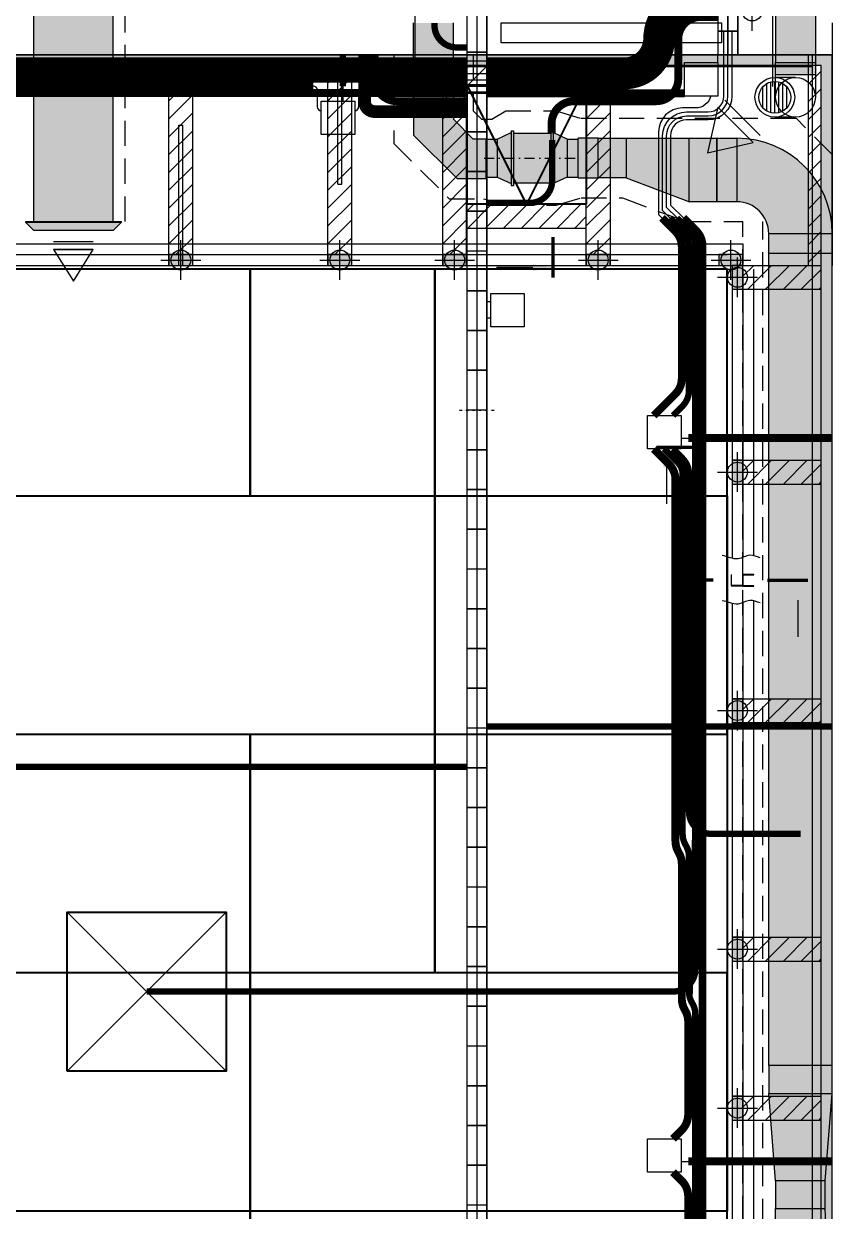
# Model space of a CAD drawing. Header units: millimetres. Extents: x -1962 to 15923, y 2405 to 25636.
# Drawn here: x 5867 to 7911, y 4601 to 7588 of the extents above; entities that cross this region are included whole.
import ezdxf

# ---------------------------------------------------------------- set-up
doc = ezdxf.new("R2010")
doc.units = ezdxf.units.MM
doc.header["$PDMODE"] = 34
doc.header["$PDSIZE"] = 50
for name, pattern in [('DASH2DOT', [31.75, 12.7, -6.35, 0, -6.35, 0, -6.35]), ('DASHDOT', [25.4, 12.7, -6.35, 0, -6.35]), ('DASHED', [19.05, 12.7, -6.35])]:
    doc.linetypes.add(name, pattern=pattern)
for name, color, linetype in [('02 ЭОМ и СС', 7, 'Continuous'), ('021 ОВиК кондиционирование', 4, 'Continuous'), ('022 ОВиК приточка', 232, 'Continuous'), ('023 ОВиК увлажнение', 253, 'Continuous'), ('024 ОВиК переток и вытяжка', 6, 'Continuous'), ('03 Потолочные конструкции', 5, 'Continuous'), ('031 ГВЛ 1 слой', 7, 'Continuous'), ('032 ГВЛ 2 слой', 7, 'Continuous'), ('04 Освещение', 3, 'Continuous'), ('05 Кабельные трассы', 7, 'Continuous'), ('10 Перегородки', 4, 'Continuous'), ('12 Разрезы', 7, 'Continuous')]:
    doc.layers.add(name, color=color, linetype=linetype)
doc.layers.add('04 Лючки', color=2, linetype='Continuous', lineweight=40)

# ---------------------------------------------------------------- blocks, each defined once
blk = doc.blocks.new('Решотка приток1')
at = {"color": 0, "linetype": 'Continuous', "lineweight": -2}
for p, q in [((-125, 0), (125, 0)), ((-125, -50), (125, -50)), ((-125, -50), (0, -250)), ((0, -250), (125, -50))]:
    blk.add_line(p, q, dxfattribs=at)
at = {"color": 0}
for p, q in [((-125, 0), (125, 0)), ((-125, -50), (0, -250)), ((125, -50), (-125, -50)), ((0, -250), (125, -50))]:
    blk.add_line(p, q, dxfattribs=at)
blk = doc.blocks.new('АП 500х200 разрез')
at = {"color": 0}
for p, q in [((-339.5, 200), (-214.5, 200)), ((-339.5, 200), (-277, 100)), ((-277, 100), (-214.5, 200)), ((-339.5, -50), (-214.5, -50)), ((-339.5, -50), (-277, -150)), ((-277, -150), (-214.5, -50))]:
    blk.add_line(p, q, dxfattribs=at)
at = {"color": 0, "flags": 128}
blk.add_lwpolyline([(-554, 0), (-554, 50), (0, 50), (0, 0)], close=True, dxfattribs=at)
blk = doc.blocks.new('поворот d150 x 90')
at = {"color": 0, "flags": 128}
for points in [[(80, 130), (80, 290), (130, 290), (130, 130)], [(0, 0), (-160, 0), (-160, 50), (0, 50)]]:
    blk.add_lwpolyline(points, close=True, dxfattribs=at)
at = {"color": 0}
for radius in [240, 80]:
    blk.add_arc((80, 50), radius, 90, 180, dxfattribs=at)
blk = doc.blocks.new('решетка d100')
at = {"color": 0, "linetype": 'Continuous', "lineweight": -2}
for p, q in [((-26.5, 30), (26.5, 30)), ((-40, 0), (40, 0)), ((-38.7, 10), (38.7, 10)), ((-34.6, 20), (34.6, 20)), ((-38.7, -10), (38.7, -10)), ((-34.6, -20), (34.6, -20)), ((-26.5, -30), (26.5, -30))]:
    blk.add_line(p, q, dxfattribs=at)
for radius in [50, 40]:
    blk.add_circle((0, 0), radius, dxfattribs=at)

msp = doc.modelspace()

# ---------------------------------------------------------------- hatches: boundary and pattern name
at = {"layer": '021 ОВиК кондиционирование', "lineweight": -2}
for points in [[(6092.234, 7090.115), (6092.234, 8317.615), (5892.234, 8317.615), (5892.234, 7090.115)], [(6092.234, 7068.115), (6112.234, 7088.115), (5872.234, 7088.115), (5892.234, 7068.115)]]:
    msp.add_hatch(color=256, dxfattribs=at).paths.add_polyline_path(points)
at = {"layer": '022 ОВиК приточка', "lineweight": -2}
for points in [[(6948.026, 7427.865), (6948.026, 7590.115), (6848.026, 7590.115), (6848.026, 7427.865)], [(7030.234, 7197.865), (7030.234, 7297.865), (6998.026, 7297.865), (6948.026, 7347.865), (6948.026, 7427.865), (6848.026, 7427.865), (6848.026, 7307.865), (6958.026, 7197.865)], [(7058.234, 7250.115), (7058.234, 7297.865), (7030.234, 7297.865), (7030.234, 7250.115)], [(7093.408, 7250.115), (7093.408, 7314.459), (7058.234, 7297.865), (7058.234, 7250.115)], [(7099.519, 7250.115), (7099.519, 7318.865), (7093.408, 7318.865), (7093.408, 7250.115)], [(7192.95, 7250.115), (7192.95, 7312.402), (7099.519, 7312.402), (7099.519, 7250.115)], [(7199.061, 7250.115), (7199.061, 7318.865), (7192.95, 7318.865), (7192.95, 7250.115)], [(7234.234, 7250.115), (7234.234, 7297.865), (7199.061, 7314.459), (7199.061, 7250.115)], [(7262.234, 7250.115), (7262.234, 7297.865), (7234.234, 7297.865), (7234.234, 7250.115)], [(7312.442, 7200.115), (7312.442, 7300.115), (7262.234, 7300.115), (7262.234, 7200.115)], [(7312.442, 7200.115), (7312.442, 7300.115), (7382.442, 7300.115), (7382.442, 7200.115)], [(7541.234, 7140.568), (7541.234, 7300.115), (7382.442, 7300.115), (7382.442, 7200.115)], [(7611.234, 7140.115), (7611.234, 7300.115), (7541.234, 7300.115), (7541.234, 7140.568), (7542.442, 7140.115)], [(7058.234, 7202.365), (7058.234, 7250.115), (7030.234, 7250.115), (7030.234, 7202.365)], [(7093.408, 7185.771), (7093.408, 7250.115), (7058.234, 7250.115), (7058.234, 7202.365)], [(7099.519, 7181.365), (7099.519, 7250.115), (7093.408, 7250.115), (7093.408, 7181.365)], [(7192.95, 7187.829), (7192.95, 7250.115), (7099.519, 7250.115), (7099.519, 7187.829)], [(7199.061, 7181.365), (7199.061, 7250.115), (7192.95, 7250.115), (7192.95, 7181.365)], [(7234.234, 7202.365), (7234.234, 7250.115), (7199.061, 7250.115), (7199.061, 7185.771)], [(7262.234, 7202.365), (7262.234, 7250.115), (7234.234, 7250.115), (7234.234, 7202.365)], [(7901.234, 4967.115), (7901.234, 7010.115), (7741.234, 7010.115), (7741.234, 4967.115)]]:
    msp.add_hatch(color=256, dxfattribs=at).paths.add_polyline_path(points)
h = msp.add_hatch(color=256, dxfattribs=at)
h.paths.add_polyline_path([(7901.234, 7010.115), (7901.234, 7060.115), (7741.234, 7060.115), (7741.234, 7010.115)])
h.paths.add_polyline_path([(7901.234, 7060.115, 0.29901134), (7756.592, 7280.358, 0.0557049), (7705.62, 7295.975), (7742.021, 7259.574), (7661.234, 7240.931), (7661.234, 7140.115, -0.41421356), (7741.234, 7060.115)])
h.paths.add_polyline_path([(7742.021, 7259.574), (7705.62, 7295.975, 0.04653572), (7661.234, 7300.115), (7661.234, 7240.931)])
h.paths.add_polyline_path([(7627.116, 7233.057), (7642.591, 7300.115), (7611.234, 7300.115), (7611.234, 7140.115), (7661.234, 7140.115), (7661.234, 7240.931)])
h.paths.add_polyline_path([(7661.234, 7240.931), (7661.234, 7300.115), (7642.591, 7300.115), (7627.116, 7233.057)], flags=16)
h = msp.add_hatch(color=256, dxfattribs=at)
h.paths.add_polyline_path([(7758.734, 4607.115), (7883.734, 4607.115), (7883.734, 4677.115), (7758.734, 4677.115)])
h.paths.add_polyline_path([(7883.734, 4677.115), (7901.234, 4897.115), (7741.234, 4897.115), (7758.734, 4677.115)])
h.paths.add_polyline_path([(7741.234, 4897.115), (7901.234, 4897.115), (7901.234, 4967.115), (7741.234, 4967.115)])
h = msp.add_hatch(color=256, dxfattribs=at)
edge = h.paths.add_edge_path()
edge.add_spline(control_points=[(7851.234, 4227.115), (7851.234, 4259.242), (7888.806, 4383.178), (7883.734, 4511.961), (7883.734, 4607.115)], knot_values=[0, 0, 0, 0, 96.37978263, 381.84267426, 381.84267426, 381.84267426, 381.84267426], degree=3, periodic=0)
edge.add_line((7883.734, 4607.115), (7758.734, 4607.115))
edge.add_spline(control_points=[(7758.734, 4607.115), (7758.734, 4511.961), (7763.806, 4383.178), (7726.234, 4259.242), (7726.234, 4227.115)], knot_values=[0, 0, 0, 0, 285.46289163, 381.84267426, 381.84267426, 381.84267426, 381.84267426], degree=3, periodic=0)
edge.add_line((7726.234, 4227.115), (7851.234, 4227.115))
at = {"layer": '023 ОВиК увлажнение', "lineweight": -2}
h = msp.add_hatch(color=256, dxfattribs=at)
h.paths.add_polyline_path([(7858.734, 7460.115), (7858.734, 7490.115), (7758.734, 7490.115), (7758.734, 7460.115)])
h.paths.add_polyline_path([(7858.734, 7490.115), (7858.734, 7638.115), (7758.734, 7638.115), (7758.734, 7490.115)])
at = {"layer": '03 Потолочные конструкции', "lineweight": -2}
h = msp.add_hatch(color=9, dxfattribs=at)
h.paths.add_polyline_path([(7636.734, 7483.115), (7636.734, 7510.115), (4451.234, 7510.115), (4451.234, 7483.115)])
h.paths.add_polyline_path([(7841.234, 7483.115), (7841.234, 7510.115), (7636.734, 7510.115), (7636.734, 7483.115)])
h.paths.add_polyline_path([(7873.234, 7483.115), (7873.234, 7510.115), (7841.234, 7510.115), (7841.234, 7483.115)])
for color, points in [(9, [(7901.234, 7090.115), (7901.234, 7510.115), (7841.234, 7510.115), (7841.234, 7483.115), (7873.234, 7483.115), (7873.234, 3376.93), (7873.234, 3038.99), (7873.234, 2740.115), (7901.234, 2740.115), (7901.234, 6980.115)]), (252, [(6292.4, 6980.115), (6292.4, 7007.115), (6232.4, 7007.115), (6232.4, 6980.115)]), (252, [(6692.4, 6980.115), (6692.4, 7007.115), (6632.4, 7007.115), (6632.4, 6980.115)]), (252, [(6981.234, 6980.115), (6981.234, 7007.115), (6921.234, 7007.115), (6921.234, 6980.115)]), (252, [(7342.4, 6980.115), (7342.4, 7007.115), (7282.4, 7007.115), (7282.4, 6980.115)]), (252, [(7676.234, 6980.115), (7676.234, 7007.115), (7616.234, 7007.115), (7616.234, 6980.115)]), (252, [(7649.234, 6920.115), (7676.234, 6920.115), (7676.234, 6980.115), (7649.234, 6980.115)]), (252, [(7649.234, 6430.115), (7676.234, 6430.115), (7676.234, 6490.115), (7649.234, 6490.115)]), (252, [(7649.234, 5830.115), (7676.234, 5830.115), (7676.234, 5890.115), (7649.234, 5890.115)]), (252, [(7649.234, 5230.115), (7676.234, 5230.115), (7676.234, 5290.115), (7649.234, 5290.115)]), (252, [(7649.234, 4830.115), (7676.234, 4830.115), (7676.234, 4890.115), (7649.234, 4890.115)])]:
    msp.add_hatch(color=color, dxfattribs=at).paths.add_polyline_path(points)
h = msp.add_hatch(dxfattribs=at)
h.set_pattern_fill('ANSI31', color=256, scale=10, style=0)
h.set_pattern_definition([(45, (1712.397, 0), (-22.45064, 22.45064), [])])
h.paths.add_polyline_path([(6292.4, 7034.115), (6292.4, 7483.115), (6232.4, 7483.115), (6232.4, 7034.115)])
h.paths.add_polyline_path([(6292.4, 7007.115), (6292.4, 7034.115), (6232.4, 7034.115), (6232.4, 7007.115)])
h = msp.add_hatch(dxfattribs=at)
h.set_pattern_fill('ANSI31', color=256, scale=10, style=0)
h.set_pattern_definition([(45, (2112.397, 0), (-22.45064, 22.45064), [])])
h.paths.add_polyline_path([(6692.4, 7034.115), (6692.4, 7483.115), (6632.4, 7483.115), (6632.4, 7034.115)])
h.paths.add_polyline_path([(6692.4, 7007.115), (6692.4, 7034.115), (6632.4, 7034.115), (6632.4, 7007.115)])
h = msp.add_hatch(dxfattribs=at)
h.set_pattern_fill('ANSI31', color=256, scale=10, style=0)
h.set_pattern_definition([(45, (2401.23, 0), (-22.45064, 22.45064), [])])
h.paths.add_polyline_path([(6981.234, 7034.115), (6981.234, 7483.115), (6921.234, 7483.115), (6921.234, 7034.115)])
h.paths.add_polyline_path([(6981.234, 7007.115), (6981.234, 7034.115), (6921.234, 7034.115), (6921.234, 7007.115)])
h = msp.add_hatch(dxfattribs=at)
h.set_pattern_fill('ANSI31', color=256, scale=10, style=0)
h.paths.add_polyline_path([(7282.4, 7434.115), (7282.4, 7483.115), (6981.234, 7483.115), (6981.234, 7434.115), (6982.4, 7434.115)])
h = msp.add_hatch(dxfattribs=at)
h.set_pattern_fill('ANSI31', color=256, scale=10, style=0)
h.set_pattern_definition([(45, (2762.397, 0), (-22.45064, 22.45064), [])])
h.paths.add_polyline_path([(7342.4, 7034.115), (7342.4, 7483.115), (7282.4, 7483.115), (7282.4, 7034.115)])
h.paths.add_polyline_path([(7342.4, 7007.115), (7342.4, 7034.115), (7282.4, 7034.115), (7282.4, 7007.115)])
h = msp.add_hatch(dxfattribs=at)
h.set_pattern_fill('ANSI31', color=256, scale=10, style=0)
h.paths.add_polyline_path([(7873.234, 6980.115), (7873.234, 7483.115), (7841.234, 7483.115), (7841.234, 6980.115)])
h = msp.add_hatch(dxfattribs=at)
h.set_pattern_fill('ANSI31', color=256, scale=10, style=0)
h.paths.add_polyline_path([(7282.4, 7074.115), (7282.4, 7134.115), (6982.4, 7134.115), (6981.234, 7134.115), (6981.234, 7074.115)])
h = msp.add_hatch(dxfattribs=at)
h.set_pattern_fill('ANSI31', color=256, scale=10, style=0)
h.set_pattern_definition([(45, (9e-13, 3138), (-22.45064, 22.45064), [])])
h.paths.add_polyline_path([(7873.234, 6920.115), (7873.234, 6980.115), (7703.234, 6980.115), (7703.234, 6920.115)])
h.paths.add_polyline_path([(7703.234, 6920.115), (7703.234, 6980.115), (7676.234, 6980.115), (7676.234, 6920.115)])
h = msp.add_hatch(dxfattribs=at)
h.set_pattern_fill('ANSI31', color=256, scale=10, style=0)
h.set_pattern_definition([(45, (9e-13, 2648), (-22.45064, 22.45064), [])])
h.paths.add_polyline_path([(7873.234, 6430.115), (7873.234, 6490.115), (7703.234, 6490.115), (7703.234, 6430.115)])
h.paths.add_polyline_path([(7703.234, 6430.115), (7703.234, 6490.115), (7676.234, 6490.115), (7676.234, 6430.115)])
h = msp.add_hatch(dxfattribs=at)
h.set_pattern_fill('ANSI31', color=256, scale=10, style=0)
h.set_pattern_definition([(45, (9e-13, 2048), (-22.45064, 22.45064), [])])
h.paths.add_polyline_path([(7873.234, 5830.115), (7873.234, 5890.115), (7703.234, 5890.115), (7703.234, 5830.115)])
h.paths.add_polyline_path([(7703.234, 5830.115), (7703.234, 5890.115), (7676.234, 5890.115), (7676.234, 5830.115)])
h = msp.add_hatch(dxfattribs=at)
h.set_pattern_fill('ANSI31', color=256, scale=10, style=0)
h.set_pattern_definition([(45, (9e-13, 1448), (-22.45064, 22.45064), [])])
h.paths.add_polyline_path([(7873.234, 5230.115), (7873.234, 5290.115), (7703.234, 5290.115), (7703.234, 5230.115)])
h.paths.add_polyline_path([(7703.234, 5230.115), (7703.234, 5290.115), (7676.234, 5290.115), (7676.234, 5230.115)])
h = msp.add_hatch(dxfattribs=at)
h.set_pattern_fill('ANSI31', color=256, scale=10, style=0)
h.set_pattern_definition([(45, (9e-13, 1048), (-22.45064, 22.45064), [])])
h.paths.add_polyline_path([(7873.234, 4830.115), (7873.234, 4890.115), (7703.234, 4890.115), (7703.234, 4830.115)])
h.paths.add_polyline_path([(7703.234, 4830.115), (7703.234, 4890.115), (7676.234, 4890.115), (7676.234, 4830.115)])

# ---------------------------------------------------------------- linework, layer by layer
at = {"layer": '02 ЭОМ и СС', "color": 1}
for p, q in [((7613.734, 7490.115), (7613.734, 7510.115)), ((6982.4, 7413.115), (7032.4, 7413.115)), ((7042.4, 6888.195), (7032.4, 6888.195)), ((7042.4, 6846.928), (7032.4, 6846.928)), ((7520.734, 6545.615), (7538.734, 6545.615)), ((7520.734, 4726.115), (7538.734, 4726.115))]:
    msp.add_line(p, q, dxfattribs=at)
at = {"layer": '02 ЭОМ и СС', "color": 3}
for p, q in [((6982.4, 7495.115), (7032.4, 7495.115)), ((6982.4, 7463.115), (7032.4, 7463.115)), ((6605.772, 7421.115), (6605.772, 7379.386)), ((6669.943, 7430.643), (6669.943, 7393.115)), ((6709.772, 7421.115), (6709.772, 7379.386)), ((6982.4, 7431.115), (7032.4, 7431.115))]:
    msp.add_line(p, q, dxfattribs=at)
at = {"layer": '02 ЭОМ и СС', "color": 111}
for p, q in [((6982.4, 7480.115), (7032.4, 7480.115)), ((6982.4, 7447.115), (7032.4, 7447.115))]:
    msp.add_line(p, q, dxfattribs=at)
at = {"layer": '02 ЭОМ и СС', "color": 2, "lineweight": -2}
msp.add_line((6982.4, 7413.115), (6982.4, 7413.115), dxfattribs=at)
at = {"layer": '02 ЭОМ и СС', "lineweight": -2}
msp.add_line((7548.734, 5533.82), (7548.734, 5147.003), dxfattribs=at)
at = {"layer": '02 ЭОМ и СС', "color": 3}
for points, format in [([(7433.734, 7549.115, 16, 16, -0.41421356), (7569.734, 7685.115, 16, 16, 0), (7613.734, 7685.115, 16, 16, 0)], "xyseb"), ([(7032.4, 7431.115, 16, 16, 0), (7377.734, 7431.115, 16, 16, 0.41421356), (7497.734, 7551.115, 16, 16, 0.41421356)], "xyseb"), ([(7032.4, 7463.115, 16, 16, 0), (7377.734, 7463.115, 16, 16, 0.41421356), (7465.734, 7551.115, 16, 16, 0.41421356)], "xyseb"), ([(7032.4, 7495.115, 16, 16, 0), (7377.734, 7495.115, 16, 16, 0.41421356), (7433.734, 7551.115, 16, 16, 0.41421356)], "xyseb"), ([(7510.734, 7099.615), (7484.46, 7125.89), (7484.46, 7306.115, -0.41421356), (7534.46, 7356.115), (7588.734, 7356.115, 0.41421356), (7638.734, 7406.115), (7638.734, 7569.405)], "xyb"), ([(4451.234, 5899.115, 16, 16, 0), (4503.234, 5899.115, 16, 16, 0.41421356), (4559.234, 5955.115, 16, 16, 0), (4559.234, 7354.115, 16, 16, -0.41421356), (4700.234, 7495.115, 16, 16, 0), (6982.4, 7495.115, 16, 16, 0)], "xyseb"), ([(4451.234, 4065.115, 16, 16, 0), (4502.234, 4065.115, 16, 16, 0.41421356), (4558.234, 4121.115, 16, 16, 0), (4558.234, 5257.426, 16, 16, -0.13610611), (4566.234, 5286.271, 16, 16, 0.13610611), (4574.234, 5315.115, 16, 16, 0), (4574.234, 5809.426, 16, 16, -0.13610611), (4582.234, 5838.271, 16, 16, 0.13610611), (4590.234, 5867.115, 16, 16, 0), (4590.234, 7354.115, 16, 16, -0.41421356), (4700.234, 7464.115, 16, 16, 0), (6982.4, 7464.115, 16, 16, 0)], "xyseb"), ([(6595.772, 7432.115, 16, 16, 0), (4700.234, 7432.115, 16, 16, 0.41421356), (4622.234, 7354.115, 16, 16, 0), (4622.234, 6009.46, 16, 16, 0.19891237), (4638.636, 5969.862, 16, 16, 0), (4664.842, 5943.656, 16, 16, 0)], "xyseb"), ([(6176.234, 5153.306, 16, 16, 0), (7500.734, 5153.306, 16, 16, 0.41421356), (7556.734, 5209.306, 16, 16, 0), (7556.734, 7030.419, 16, 16, 0.19891237), (7540.332, 7070.017, 16, 16, 0), (7510.734, 7099.615, 16, 16, 0)], "xyseb")]:
    msp.add_lwpolyline(points, format=format, dxfattribs=at)
at = {"layer": '02 ЭОМ и СС', "color": 111, "const_width": 16}
for points in [[(7449.734, 7549.115, -0.41421356), (7569.734, 7669.115), (7613.734, 7669.115)], [(7481.734, 7549.115, -0.41421356), (7569.734, 7637.115), (7613.734, 7637.115)], [(4451.234, 5315.115), (4502.234, 5315.115, 0.41421356), (4558.234, 5371.115), (4558.234, 5825.426, -0.13610611), (4566.234, 5854.271, 0.13610611), (4574.234, 5883.115), (4574.234, 7354.115, -0.41421356), (4700.234, 7480.115), (6982.4, 7480.115)], [(4451.234, 3507.115), (4502.234, 3507.115, 0.41421356), (4558.234, 3563.115), (4558.234, 4007.426, -0.13610611), (4566.234, 4036.271, 0.13610611), (4574.234, 4065.115), (4574.234, 5241.426, -0.13610611), (4582.234, 5270.271, 0.13610611), (4590.234, 5299.115), (4590.234, 5793.426, -0.13610611), (4598.234, 5822.271, 0.13610611), (4606.234, 5851.115), (4606.234, 7354.115, -0.41421356), (4700.234, 7448.115), (6982.4, 7448.115)], [(7821.498, 5550.115), (7596.734, 5550.115, -0.41421356), (7540.734, 5606.115), (7540.734, 6455.307, 0.19891237), (7524.332, 6494.905), (7500.756, 6518.481)]]:
    msp.add_lwpolyline(points, format="xyb", dxfattribs=at)
at = {"layer": '02 ЭОМ и СС', "color": 3, "const_width": 16}
for points in [[(7465.734, 7549.115, -0.41421356), (7569.734, 7653.115), (7613.734, 7653.115)], [(7497.734, 7549.115, -0.41421356), (7569.734, 7621.115), (7613.734, 7621.115)], [(7478.129, 6518.481), (7513.019, 6483.591, -0.19891237), (7524.734, 6455.307), (7524.734, 5550.115, 0.13610611), (7532.734, 5521.271, -0.13610611), (7540.734, 5492.426), (7540.734, 5153.306, 0.13610611), (7548.734, 5124.461, -0.13610611), (7556.734, 5095.617), (7556.734, 3786.115, 0.41421356), (7612.734, 3730.115), (7756.984, 3730.115)]]:
    msp.add_lwpolyline(points, format="xyb", dxfattribs=at)
at = {"layer": '02 ЭОМ и СС', "color": 7, "lineweight": -2}
msp.add_lwpolyline([(6982.4, 7528.454, 16, 16, 0), (6956.442, 7528.454, 16, 16, -0.41421356), (6900.442, 7584.454, 16, 16, 0), (6900.442, 7590.115, 16, 16, 0)], format="xyseb", dxfattribs=at)
at = {"layer": '02 ЭОМ и СС', "color": 5, "const_width": 20}
msp.add_lwpolyline([(7195.234, 7312.402), (7195.234, 7337.115, -0.41421356), (7251.234, 7393.115), (7457.734, 7393.115, 0.41421356), (7513.734, 7449.115), (7513.734, 7549.115, -0.41421356), (7569.734, 7605.115), (7613.734, 7605.115)], format="xyb", dxfattribs=at)
at = {"layer": '02 ЭОМ и СС', "color": 111}
for points, format in [([(7032.4, 7447.115, 16, 16, 0), (7377.734, 7447.115, 16, 16, 0.41421356), (7481.734, 7551.115, 16, 16, 0.41421356)], "xyseb"), ([(7032.4, 7479.115, 16, 16, 0), (7377.734, 7479.115, 16, 16, 0.41421356), (7449.734, 7551.115, 16, 16, 0.41421356)], "xyseb"), ([(7492.734, 7099.615), (7474.46, 7117.89), (7474.46, 7306.115, -0.41421356), (7534.46, 7366.115), (7588.734, 7366.115, 0.41421356), (7628.734, 7406.115), (7628.734, 7569.405)], "xyb"), ([(7492.734, 7099.615, 16, 16, 0), (7524.332, 7068.017, 16, 16, -0.19891237), (7540.734, 7028.419, 16, 16, 0), (7540.734, 6665.656, 16, 16, -0.19891237), (7524.332, 6626.058, 16, 16, 0), (7500.756, 6602.481, 16, 16, 0)], "xyseb")]:
    msp.add_lwpolyline(points, format=format, dxfattribs=at)
at = {"layer": '02 ЭОМ и СС', "color": 5}
for points, format in [([(7648.734, 7569.405), (7648.734, 7406.115, -0.41421356), (7588.734, 7346.115), (7534.46, 7346.115, 0.41421356), (7494.46, 7306.115), (7494.46, 7131.89), (7526.734, 7099.615)], "xyb"), ([(6749.947, 7510.115, 20, 20, 0), (6749.947, 7449.115, 20, 20, 0.41421356), (6805.947, 7393.115, 20, 20, 0), (6982.4, 7393.115, 20, 20, 0)], "xyseb"), ([(7526.734, 7099.615, 20, 20, 0), (7558.332, 7068.017, 20, 20, -0.19891237), (7574.734, 7028.419, 20, 20, 0), (7574.734, 4098.115, 20, 20, 0.41421356), (7630.734, 4042.115, 20, 20, 0), (7726.234, 4042.115, 20, 20, 0)], "xyseb")]:
    msp.add_lwpolyline(points, format=format, dxfattribs=at)
at = {"layer": '02 ЭОМ и СС', "color": 3, "const_width": 16}
for points in [[(6669.943, 7510.115), (6669.943, 7430.643)], [(6982.4, 7432.115), (6719.772, 7432.115)]]:
    msp.add_lwpolyline(points, dxfattribs=at)
at = {"layer": '02 ЭОМ и СС', "color": 7, "const_width": 16}
msp.add_lwpolyline([(6716.734, 7510.115), (6716.734, 7392.328, 0.41421356), (6749.947, 7359.115), (6982.4, 7359.115)], format="xyb", dxfattribs=at)
at = {"layer": '02 ЭОМ и СС', "color": 254, "const_width": 16}
msp.add_lwpolyline([(6732.734, 7510.115), (6732.734, 7392.328, 0.41421356), (6749.947, 7375.115), (6982.4, 7375.115)], format="xyb", dxfattribs=at)
at = {"layer": '02 ЭОМ и СС', "lineweight": -2}
for points in [[(7529.734, 7406.115), (7529.734, 7490.115), (7613.734, 7490.115), (7613.734, 7406.115)], [(6615.772, 7309.115), (6615.772, 7393.115), (6699.772, 7393.115), (6699.772, 7309.115)], [(7126.4, 6825.562), (7042.4, 6825.562), (7042.4, 6909.562), (7126.4, 6909.562)], [(7520.734, 6518.481), (7436.734, 6518.481), (7436.734, 6602.481), (7520.734, 6602.481)], [(7520.734, 4698.981), (7436.734, 4698.981), (7436.734, 4782.981), (7520.734, 4782.981)]]:
    msp.add_lwpolyline(points, close=True, dxfattribs=at)
at = {"layer": '02 ЭОМ и СС', "color": 1}
for points, format in [([(6982.4, 7414.115, 20, 20, 0), (4700.234, 7414.115, 20, 20, 0.41421356), (4640.234, 7354.115, 20, 20, 0), (4640.234, 6030.852, 20, 20, 0.19891237), (4656.636, 5991.254, 20, 20, 0), (4704.234, 5943.656, 20, 20, 0)], "xyseb"), ([(7595.786, 7406.115, -0.34199871), (7557.057, 7376.115), (7524.46, 7376.115, 0.41421356), (7464.46, 7316.115), (7464.46, 7107.89), (7472.734, 7099.615)], "xyb")]:
    msp.add_lwpolyline(points, format=format, dxfattribs=at)
at = {"layer": '02 ЭОМ и СС', "color": 1, "const_width": 20, "flags": 128}
for points in [[(7032.4, 7413.115), (7529.734, 7413.115)], [(7538.734, 6545.615), (7901.234, 6545.615)], [(7901.234, 4726.115), (7538.734, 4726.115)]]:
    msp.add_lwpolyline(points, dxfattribs=at)
at = {"layer": '02 ЭОМ и СС', "color": 1, "const_width": 16}
msp.add_lwpolyline([(7032.4, 7137.138), (7140.431, 7137.138, 0.41421356), (7196.431, 7193.138), (7196.431, 7295.517)], format="xyb", dxfattribs=at)
at = {"layer": '02 ЭОМ и СС', "color": 1, "flags": 128}
for points in [[(7452.266, 6602.481, 20, 20, 0), (7506.332, 6656.548, 20, 20, 0.19891237), (7522.734, 6696.146, 20, 20, 0), (7522.734, 7026.419, 20, 20, 0.19891237), (7506.332, 7066.017, 20, 20, 0), (7472.734, 7099.615, 20, 20, 0)], [(7452.266, 6518.481, 20, 20, 0), (7490.332, 6480.415, 20, 20, -0.19891237), (7506.734, 6440.817, 20, 20, 0), (7506.734, 5532.115, 20, 20, 0.13610611), (7514.734, 5503.271, 20, 20, -0.13610611), (7522.734, 5474.426, 20, 20, 0), (7522.734, 5135.306, 20, 20, 0.13610611), (7530.734, 5106.461, 20, 20, -0.13610611), (7538.734, 5077.617, 20, 20, 0), (7538.734, 4844.156, 20, 20, -0.19891237), (7522.332, 4804.558, 20, 20, 0), (7500.756, 4782.981, 20, 20, 0)], [(7500.756, 4698.981, 20, 20, 0), (7522.332, 4677.405, 20, 20, -0.19891237), (7538.734, 4637.807, 20, 20, 0), (7538.734, 3351.005, 20, 20, -0.19891237), (7522.332, 3311.407, 20, 20, 0), (7519.204, 3308.278, 20, 20, 0)]]:
    msp.add_lwpolyline(points, format="xyseb", dxfattribs=at)
at = {"layer": '02 ЭОМ и СС', "color": 7, "const_width": 16}
msp.add_lwpolyline([(7901.234, 5820.115), (7032.4, 5820.115)], dxfattribs=at)
at = {"layer": '02 ЭОМ и СС', "color": 6, "const_width": 16, "flags": 128}
msp.add_lwpolyline([(4451.234, 5718.467), (6982.4, 5718.467)], dxfattribs=at)
at = {"layer": '02 ЭОМ и СС', "color": 3}
for centre, start, end in [((6595.772, 7421.115), 0, 90), ((6719.772, 7421.115), 90, 180), ((6615.772, 7379.386), 180, 270), ((6699.772, 7379.386), 270, 0)]:
    msp.add_arc(centre, 10, start, end, dxfattribs=at)
at = {"layer": '021 ОВиК кондиционирование', "color": 7}
for p, q in [((5892.234, 7090.115), (5892.234, 8317.615)), ((6092.234, 7090.115), (6092.234, 8317.615)), ((5872.234, 7088.115), (5892.234, 7068.115)), ((6112.234, 7088.115), (6092.234, 7068.115)), ((6092.234, 7068.115), (5892.234, 7068.115))]:
    msp.add_line(p, q, dxfattribs=at)
at = {"layer": '021 ОВиК кондиционирование', "color": 7, "linetype": 'DASHED', "ltscale": 5}
msp.add_line((6122.234, 7090.115), (6122.234, 8313.926), dxfattribs=at)
at = {"layer": '021 ОВиК кондиционирование', "color": 7}
msp.add_lwpolyline([(5872.234, 7088.115), (5872.234, 7090.115), (6112.234, 7090.115), (6112.234, 7088.115)], close=True, dxfattribs=at)
at = {"layer": '022 ОВиК приточка', "color": 7}
for p, q in [((6848.026, 7427.865), (6848.026, 7590.115)), ((6948.026, 7427.865), (6948.026, 7590.115)), ((6848.026, 7377.865), (6848.026, 7427.865)), ((6848.026, 7427.865), (6948.026, 7427.865)), ((7030.234, 7297.865), (7058.234, 7297.865)), ((7030.234, 7200.115), (7030.234, 7297.865)), ((7030.234, 7297.865), (7030.234, 7197.865)), ((7058.234, 7297.865), (7093.408, 7314.459)), ((7058.234, 7297.865), (7058.234, 7202.365)), ((7093.408, 7318.865), (7093.408, 7181.365)), ((7093.408, 7318.865), (7099.519, 7318.865)), ((7099.519, 7318.865), (7099.519, 7181.365)), ((7099.519, 7312.402), (7192.95, 7312.402)), ((7192.95, 7318.865), (7192.95, 7181.365)), ((7199.061, 7318.865), (7192.95, 7318.865)), ((7199.061, 7318.865), (7199.061, 7181.365)), ((7234.234, 7297.865), (7199.061, 7314.459)), ((7234.234, 7297.865), (7234.234, 7202.365)), ((7234.234, 7297.865), (7262.234, 7297.865)), ((7262.234, 7200.115), (7262.234, 7300.115)), ((7312.442, 7300.115), (7262.234, 7300.115)), ((7382.442, 7300.115), (7542.442, 7300.115)), ((7030.234, 7202.365), (7058.234, 7202.365)), ((7058.234, 7202.365), (7093.408, 7185.771)), ((7234.234, 7202.365), (7199.061, 7185.771)), ((7234.234, 7202.365), (7262.234, 7202.365)), ((7262.234, 7200.115), (7312.442, 7200.115)), ((7382.442, 7200.115), (7542.442, 7140.115)), ((7093.408, 7181.365), (7099.519, 7181.365)), ((7099.519, 7187.829), (7192.95, 7187.829)), ((7199.061, 7181.365), (7192.95, 7181.365)), ((7901.234, 4967.115), (7901.234, 7040.115)), ((7741.234, 4967.115), (7741.234, 7010.115)), ((7901.234, 4967.115), (7741.234, 4967.115)), ((7758.734, 4677.115), (7741.234, 4897.115)), ((7883.734, 4677.115), (7901.234, 4897.115))]:
    msp.add_line(p, q, dxfattribs=at)
at = {"layer": '022 ОВиК приточка', "color": 7, "lineweight": -2}
for p, q in [((6848.026, 7427.865), (6848.026, 7307.865)), ((6948.026, 7427.865), (6948.026, 7347.865)), ((6948.026, 7347.865), (6998.026, 7297.865)), ((6958.026, 7197.865), (6848.026, 7307.865)), ((7030.234, 7297.865), (6998.026, 7297.865)), ((7030.234, 7197.865), (6958.026, 7197.865))]:
    msp.add_line(p, q, dxfattribs=at)
at = {"layer": '022 ОВиК приточка', "color": 7, "linetype": 'DASHED', "lineweight": -2, "ltscale": 5}
for p, q in [((7901.234, 7259.029), (7810.148, 7350.115)), ((7676.234, 3337.606), (7676.234, 7090.115)), ((7726.234, 3330.404), (7726.234, 7090.115))]:
    msp.add_line(p, q, dxfattribs=at)
at = {"layer": '022 ОВиК приточка', "color": 7, "linetype": 'DASHDOT', "ltscale": 2}
msp.add_line((7025.234, 7250.115), (7267.234, 7250.115), dxfattribs=at)
at = {"layer": '022 ОВиК приточка', "color": 7, "linetype": 'DASHED', "lineweight": -2, "ltscale": 5}
for points in [[(6798.026, 7510.115), (6798.026, 7287.155), (6937.316, 7147.865), (7023.812, 7147.865), (7086.986, 7131.365), (7206.324, 7131.365), (7269.498, 7150.115), (7373.376, 7150.115), (7533.376, 7090.115), (7676.234, 7090.115)], [(6998.026, 7510.115), (6998.026, 7368.576), (7018.737, 7347.865), (7044.444, 7347.865), (7079.617, 7368.865), (7206.324, 7368.865), (7269.498, 7350.115), (7810.148, 7350.115)]]:
    msp.add_lwpolyline(points, dxfattribs=at)
at = {"layer": '022 ОВиК приточка', "color": 7, "flags": 128}
for points in [[(7312.442, 7200.115), (7312.442, 7300.115), (7382.442, 7300.115), (7382.442, 7200.115)], [(7541.234, 7140.115), (7541.234, 7300.115), (7611.234, 7300.115), (7611.234, 7140.115)], [(7741.234, 4897.115), (7901.234, 4897.115), (7901.234, 4967.115), (7741.234, 4967.115)], [(7758.734, 4607.115), (7883.734, 4607.115), (7883.734, 4677.115), (7758.734, 4677.115)]]:
    msp.add_lwpolyline(points, close=True, dxfattribs=at)
at = {"layer": '022 ОВиК приточка', "color": 7, "lineweight": -2, "start_tangent": (0, 1), "end_tangent": (0, 1)}
for points in [[(7726.234, 4227.115), (7742.484, 4322.115), (7758.734, 4607.115)], [(7851.234, 4227.115), (7867.484, 4322.115), (7883.734, 4607.115)]]:
    msp.add_spline(points, degree=3, dxfattribs=at)
at = {"layer": '023 ОВиК увлажнение', "color": 7, "linetype": 'Continuous', "lineweight": -2}
for p, q in [((7758.734, 7638.115), (7758.734, 7490.115)), ((7858.734, 7638.115), (7858.734, 7490.115)), ((7758.734, 7403.115), (7758.734, 7490.115)), ((7758.734, 7490.115), (7858.734, 7490.115)), ((7858.734, 7490.115), (7858.734, 7403.115)), ((7808.734, 7453.115), (7756.734, 7453.115)), ((7758.734, 7460.115), (7858.734, 7460.115)), ((7808.734, 7353.115), (7756.734, 7353.115))]:
    msp.add_line(p, q, dxfattribs=at)
msp.add_circle((7808.734, 7403.115), 50, dxfattribs=at)
at = {"layer": '03 Потолочные конструкции', "lineweight": -2}
for p, q in [((7901.234, 7510.115), (4451.234, 7510.115)), ((7841.234, 6980.115), (7841.234, 7510.115)), ((7901.234, 7099.615), (7901.234, 7510.115)), ((7901.234, 7510.115), (7901.234, 6980.115)), ((7873.234, 7483.115), (4451.234, 7483.115)), ((6232.4, 6980.115), (6232.4, 7483.115)), ((6292.4, 6980.115), (6292.4, 7483.115)), ((6632.4, 6980.115), (6632.4, 7483.115)), ((6657.4, 7184.115), (6657.4, 7483.115)), ((6667.4, 7184.115), (6667.4, 7483.115)), ((6692.4, 6980.115), (6692.4, 7483.115)), ((6921.234, 6980.115), (6921.234, 7483.115)), ((6981.234, 6980.115), (6981.234, 7483.115)), ((7282.4, 6980.115), (7282.4, 7483.115)), ((7342.4, 7483.115), (7342.4, 6980.115)), ((7873.234, 2740.115), (7873.234, 7483.115)), ((6981.234, 7434.115), (7282.4, 7434.115)), ((6257.4, 6980.115), (6257.4, 7333.115)), ((6257.4, 7333.115), (6267.4, 7333.115)), ((6267.4, 6980.115), (6267.4, 7333.115)), ((6657.4, 7184.115), (6667.4, 7184.115)), ((6981.234, 7134.115), (7282.4, 7134.115)), ((7901.234, 2740.115), (7901.234, 7090.115)), ((6981.234, 7074.115), (7282.4, 7074.115)), ((7676.234, 7034.115), (7676.234, 6980.115)), ((6981.234, 6980.115), (7251.234, 6980.115)), ((7676.234, 6980.115), (7873.234, 6980.115)), ((7649.234, 6920.115), (7873.234, 6920.115)), ((7649.234, 6490.115), (7873.234, 6490.115)), ((7649.234, 6430.115), (7873.234, 6430.115)), ((7649.234, 5890.115), (7873.234, 5890.115)), ((7649.234, 5830.115), (7873.234, 5830.115)), ((7649.234, 5290.115), (7873.234, 5290.115)), ((7649.234, 5230.115), (7873.234, 5230.115)), ((7649.234, 4890.115), (7873.234, 4890.115)), ((7649.234, 4830.115), (7873.234, 4830.115))]:
    msp.add_line(p, q, dxfattribs=at)
at = {"layer": '03 Потолочные конструкции', "ltscale": 10}
for p, q in [((5430.968, 7034.115), (7676.234, 7034.115)), ((5435.426, 7007.115), (7636.734, 7007.115)), ((5437.404, 6980.115), (7636.734, 6980.115)), ((7649.234, 6970.615), (7649.234, 6243.377)), ((7676.234, 6970.615), (7676.234, 6245.354)), ((7703.234, 6970.615), (7703.234, 6249.813)), ((7649.234, 6129.787), (7649.234, 3376.93)), ((7676.234, 6131.764), (7676.234, 3376.93)), ((7703.234, 6136.223), (7703.234, 3376.93))]:
    msp.add_line(p, q, dxfattribs=at)
at = {"layer": '03 Потолочные конструкции', "linetype": 'DASHED', "ltscale": 10}
for p, q in [((5434.473, 6970.615), (7658.734, 6970.615)), ((7636.734, 6970.615), (7636.734, 6247.265)), ((7636.734, 6133.675), (7636.734, 3378.73))]:
    msp.add_line(p, q, dxfattribs=at)
at = {"layer": '03 Потолочные конструкции', "color": 7, "lineweight": 100}
for p, q in [((7601.961, 6187.954), (7500.393, 6187.954)), ((7738.479, 6187.954), (7840.047, 6187.954))]:
    msp.add_line(p, q, dxfattribs=at)
at = {"layer": '03 Потолочные конструкции', "color": 7}
for p, q in [((7537.585, 6137.954), (7537.585, 6045.876)), ((7814.884, 6137.954), (7814.884, 6045.876))]:
    msp.add_line(p, q, dxfattribs=at)
at = {"layer": '03 Потолочные конструкции', "lineweight": -2}
for points in [[(6292.4, 6980.115), (6292.4, 7007.115), (6232.4, 7007.115), (6232.4, 6980.115)], [(6692.4, 6980.115), (6692.4, 7007.115), (6632.4, 7007.115), (6632.4, 6980.115)], [(6981.234, 6980.115), (6981.234, 7007.115), (6921.234, 7007.115), (6921.234, 6980.115)], [(7342.4, 6980.115), (7342.4, 7007.115), (7282.4, 7007.115), (7282.4, 6980.115)], [(7676.234, 6980.115), (7676.234, 7007.115), (7616.234, 7007.115), (7616.234, 6980.115)], [(7649.234, 6920.115), (7676.234, 6920.115), (7676.234, 6980.115), (7649.234, 6980.115)], [(7649.234, 6430.115), (7676.234, 6430.115), (7676.234, 6490.115), (7649.234, 6490.115)], [(7649.234, 5830.115), (7676.234, 5830.115), (7676.234, 5890.115), (7649.234, 5890.115)], [(7649.234, 5230.115), (7676.234, 5230.115), (7676.234, 5290.115), (7649.234, 5290.115)], [(7649.234, 4830.115), (7676.234, 4830.115), (7676.234, 4890.115), (7649.234, 4890.115)]]:
    msp.add_lwpolyline(points, close=True, dxfattribs=at)
at = {"layer": '03 Потолочные конструкции', "ltscale": 10}
for points in [[(7647.034, 6201.554), (7647.034, 6173.954), (7676.234, 6173.954), (7676.234, 6201.554), (7675.634, 6201.554), (7675.634, 6174.554), (7647.634, 6174.554), (7647.634, 6201.554)], [(7703.834, 6202.554), (7676.234, 6202.554), (7676.234, 6173.354), (7703.834, 6173.354), (7703.834, 6173.954), (7676.834, 6173.954), (7676.834, 6201.954), (7703.834, 6201.954)]]:
    msp.add_lwpolyline(points, close=True, dxfattribs=at)
at = {"layer": '03 Потолочные конструкции', "ltscale": 10, "start_tangent": (-0.9620229, 0.27296876), "end_tangent": (-0.99247246, 0.12246798)}
for points in [[(7720.068, 6244.598), (7693.569, 6250.761), (7664.605, 6241.825), (7624.55, 6250.144)], [(7720.068, 6131.008), (7693.569, 6137.17), (7664.605, 6128.235), (7624.55, 6136.554)]]:
    msp.add_spline(points, degree=3, dxfattribs=at)
at = {"layer": '03 Потолочные конструкции', "ltscale": 10}
for p in [(7699.734, 7620.115), (6262.4, 6993.615), (6662.4, 6993.615), (6951.234, 6993.615), (7312.4, 6993.615), (7646.234, 6993.615), (7662.734, 6950.115), (7662.734, 6460.115), (7662.734, 5860.115), (7662.734, 5260.115), (7662.734, 4860.115)]:
    msp.add_point(p, dxfattribs=at)
at = {"layer": '03 Потолочные конструкции', "color": 7}
for points in [[(7529.252, 6137.954), (7537.585, 6187.954), (7545.918, 6137.954)], [(7823.217, 6137.954), (7814.884, 6187.954), (7806.55, 6137.954)]]:
    msp.add_solid(points, dxfattribs=at)
at = {"layer": '031 ГВЛ 1 слой', "color": 6, "lineweight": 40}
for points in [[(6436.734, 6970.615), (5236.734, 6970.615), (5236.734, 6400.615), (6436.734, 6400.615)], [(7636.734, 6970.615), (6436.734, 6970.615), (6436.734, 6400.615), (7636.734, 6400.615)], [(5701.234, 6400.615), (6901.234, 6400.615), (6901.234, 5200.615), (5701.234, 5200.615)], [(6901.234, 6400.615), (7636.734, 6400.615), (7636.734, 5200.615), (6901.234, 5200.615)], [(6436.734, 5200.615), (5236.734, 5200.615), (5236.734, 4000.615), (6436.734, 4000.615)], [(7636.734, 5200.615), (6436.734, 5200.615), (6436.734, 4000.615), (7636.734, 4000.615)]]:
    msp.add_lwpolyline(points, close=True, dxfattribs=at)
at = {"layer": '032 ГВЛ 2 слой', "color": 3, "lineweight": 40}
for points in [[(6901.234, 6970.615), (5701.234, 6970.615), (5701.234, 5800.615), (6901.234, 5800.615)], [(7636.734, 6970.615), (6901.234, 6970.615), (6901.234, 5800.615), (7636.734, 5800.615)], [(5236.734, 5800.615), (6436.734, 5800.615), (6436.734, 4600.615), (5236.734, 4600.615)], [(6436.734, 5800.615), (7636.734, 5800.615), (7636.734, 4600.615), (6436.734, 4600.615)]]:
    msp.add_lwpolyline(points, close=True, dxfattribs=at)
at = {"layer": '04 Лючки'}
msp.add_lwpolyline([(6982.4, 7134.115), (6982.4, 7434.115), (7282.4, 7434.115), (7282.4, 7134.115)], close=True, dxfattribs=at)
at = {"layer": '04 Лючки', "color": 2}
msp.add_lwpolyline([(7282.4, 7434.115), (7132.4, 7134.115), (6982.4, 7434.115)], dxfattribs=at)
at = {"layer": '04 Освещение'}
for p, q in [((5976.234, 5353.306), (6376.234, 4953.306)), ((6376.234, 5353.306), (5976.234, 4953.306))]:
    msp.add_line(p, q, dxfattribs=at)
at = {"layer": '04 Освещение', "lineweight": 40}
msp.add_lwpolyline([(5976.234, 4953.306), (5976.234, 5353.306), (6376.234, 5353.306), (6376.234, 4953.306)], close=True, dxfattribs=at)
at = {"layer": '05 Кабельные трассы', "linetype": 'DASH2DOT', "ltscale": 0.5}
msp.add_line((6963.65, 6616.247), (7051.15, 6616.247), dxfattribs=at)
at = {"layer": '05 Кабельные трассы', "const_width": 4}
for points in [[(6982.4, 9550.115), (6982.4, 3090.99)], [(7007.4, 9550.115), (7007.4, 6616.247)], [(7032.4, 9550.115), (7032.4, 3090.99)], [(7613.734, 7510.115), (7613.734, 8740.115)], [(7638.734, 7510.115), (7638.734, 8740.115)], [(7663.734, 7510.115), (7663.734, 8740.115)], [(7613.734, 7569.405), (7663.734, 7569.405)], [(7007.4, 6616.247), (7007.4, 3090.99)]]:
    msp.add_lwpolyline(points, dxfattribs=at)
at = {"layer": '05 Кабельные трассы'}
for points in [[(6982.4, 7516.247, 4, 4, 0), (7032.4, 7516.247, 4, 4, 0)], [(6982.4, 7416.247, 4, 4, 0), (7032.4, 7416.247, 4, 4, 0)], [(6982.4, 7316.247, 4, 4, 0), (7032.4, 7316.247, 4, 4, 0)], [(6982.4, 7216.247, 4, 4, 0), (7032.4, 7216.247, 4, 4, 0)], [(6982.4, 7116.247, 4, 4, 0), (7032.4, 7116.247, 4, 4, 0)], [(6982.4, 7016.247, 4, 4, 0), (7032.4, 7016.247, 4, 4, 0)], [(6982.4, 6916.247, 4, 4, 0), (7032.4, 6916.247, 4, 4, 0)], [(6982.4, 6816.247, 4, 4, 0), (7032.4, 6816.247, 4, 4, 0)], [(6982.4, 6716.247, 4, 4, 0), (7032.4, 6716.247, 4, 4, 0)], [(6982.4, 6616.247, 4, 4, 0), (7032.4, 6616.247, 4, 4, 0)], [(6982.4, 6516.247, 4, 4, 0), (7032.4, 6516.247, 4, 4, 0)], [(6982.4, 6416.247, 4, 4, 0), (7032.4, 6416.247, 4, 4, 0)], [(6982.4, 6316.247, 4, 4, 0), (7032.4, 6316.247, 4, 4, 0)], [(6982.4, 6216.247, 4, 4, 0), (7032.4, 6216.247, 4, 4, 0)], [(6982.4, 6116.247, 4, 4, 0), (7032.4, 6116.247, 4, 4, 0)], [(6982.4, 6016.247, 4, 4, 0), (7032.4, 6016.247, 4, 4, 0)], [(6982.4, 5916.247, 4, 4, 0), (7032.4, 5916.247, 4, 4, 0)], [(6982.4, 5816.247, 4, 4, 0), (7032.4, 5816.247, 4, 4, 0)], [(6982.4, 5716.247, 4, 4, 0), (7032.4, 5716.247, 4, 4, 0)], [(6982.4, 5616.247, 4, 4, 0), (7032.4, 5616.247, 4, 4, 0)], [(6982.4, 5516.247, 4, 4, 0), (7032.4, 5516.247, 4, 4, 0)], [(6982.4, 5416.247, 4, 4, 0), (7032.4, 5416.247, 4, 4, 0)], [(6982.4, 5316.247, 4, 4, 0), (7032.4, 5316.247, 4, 4, 0)], [(6982.4, 5216.247, 4, 4, 0), (7032.4, 5216.247, 4, 4, 0)], [(6982.4, 5116.247, 4, 4, 0), (7032.4, 5116.247, 4, 4, 0)], [(6982.4, 5016.247, 4, 4, 0), (7032.4, 5016.247, 4, 4, 0)], [(6982.4, 4916.247, 4, 4, 0), (7032.4, 4916.247, 4, 4, 0)], [(6982.4, 4816.247, 4, 4, 0), (7032.4, 4816.247, 4, 4, 0)], [(6982.4, 4716.247, 4, 4, 0), (7032.4, 4716.247, 4, 4, 0)], [(6982.4, 4616.247, 4, 4, 0), (7032.4, 4616.247, 4, 4, 0)]]:
    msp.add_lwpolyline(points, format="xyseb", dxfattribs=at)
at = {"layer": '10 Перегородки'}
for p, q in [((6851.234, 7640.115), (6851.234, 7430.115)), ((7751.234, 7640.115), (7751.234, 7430.115)), ((7901.234, 7590.115), (7901.234, 7510.115)), ((4451.234, 7510.115), (7901.234, 7510.115))]:
    msp.add_line(p, q, dxfattribs=at)
at = {"layer": '10 Перегородки', "color": 3, "linetype": 'Continuous', "ltscale": 10}
for p, q in [((7851.234, 2740.115), (7851.234, 7510.115)), ((7901.234, 2740.115), (7901.234, 7510.115))]:
    msp.add_line(p, q, dxfattribs=at)
at = {"layer": '10 Перегородки', "color": 74, "linetype": 'Continuous', "ltscale": 10}
msp.add_line((4501.234, 7480.115), (7851.234, 7480.115), dxfattribs=at)
at = {"layer": '12 Разрезы', "lineweight": 100}
for p, q in [((7198.28, 7050.859), (7198.28, 6949.291)), ((7560.988, 6522.247), (7459.42, 6522.247))]:
    msp.add_line(p, q, dxfattribs=at)
at = {"layer": '12 Разрезы'}
for p, q in [((7148.28, 6974.454), (7056.203, 6974.454)), ((7484.583, 6472.247), (7484.583, 6380.169))]:
    msp.add_line(p, q, dxfattribs=at)
for points in [[(7148.28, 6966.121), (7198.28, 6974.454), (7148.28, 6982.787)], [(7476.25, 6472.247), (7484.583, 6522.247), (7492.916, 6472.247)]]:
    msp.add_solid(points, dxfattribs=at)

# ---------------------------------------------------------------- block references
at = {"layer": '021 ОВиК кондиционирование', "color": 7, "linetype": 'Continuous', "lineweight": -2, "xscale": 0.4, "yscale": 0.4, "zscale": 0.4, "rotation": 359.9999999999999}
msp.add_blockref('Решотка приток1', (5992.234, 7040.115), dxfattribs=at)
at = {"layer": '022 ОВиК приточка', "color": 7, "rotation": 270}
msp.add_blockref('поворот d150 x 90', (7611.234, 7140.115), dxfattribs=at)
at = {"layer": '023 ОВиК увлажнение', "color": 7, "lineweight": -2, "rotation": 90}
msp.add_blockref('решетка d100', (7756.734, 7403.115), dxfattribs=at)
at = {"layer": '023 ОВиК увлажнение', "color": 7, "linetype": 'Continuous', "lineweight": -2, "xscale": 0.5, "yscale": 0.5, "zscale": 0.5, "rotation": 314.9999999999999}
msp.add_blockref('Решотка приток1', (7675.505, 7351.446), dxfattribs=at)
at = {"layer": '024 ОВиК переток и вытяжка', "color": 7, "rotation": 180}
msp.add_blockref('АП 500х200 разрез', (7068.207, 7590.115), dxfattribs=at)

doc.saveas('drawing.dxf')
